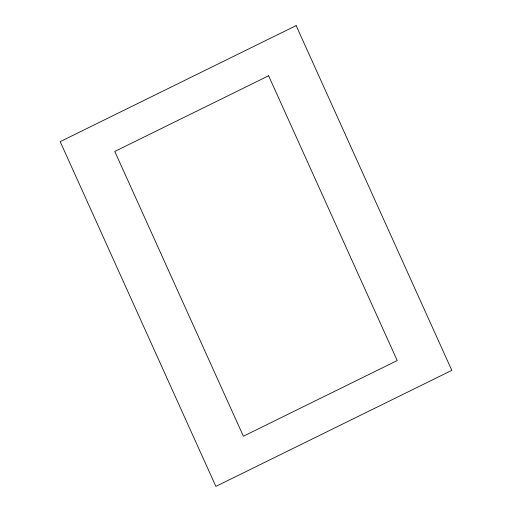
<?xml version="1.0" encoding="UTF-8"?>
<svg xmlns="http://www.w3.org/2000/svg" width="512" height="512" viewBox="0 0 512 512"><rect width="100%" height="100%" fill="white"/><g stroke="black" fill="none" stroke-linecap="round" stroke-linejoin="round"><path stroke-width="0.77" d="M296.128 25.6L60.179 141.638L215.872 486.4L451.821 370.362L296.128 25.6M268.614 75.782L114.778 151.443L243.386 436.218L397.222 360.557L268.614 75.782"/></g></svg>
